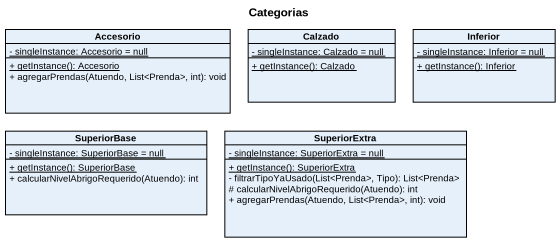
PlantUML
@startuml
title Categorias
hide circle
hide empty members
skinparam classAttributeIconSize 0
class Accesorio {
  {static} - singleInstance: Accesorio = null
  {static} + getInstance(): Accesorio
  + agregarPrendas(Atuendo, List<Prenda>, int): void
}
class Calzado {
  {static} - singleInstance: Calzado = null
  {static} + getInstance(): Calzado
}
class Inferior {
  {static} - singleInstance: Inferior = null
  {static} + getInstance(): Inferior
}
class SuperiorBase {
  {static} - singleInstance: SuperiorBase = null
  {static} + getInstance(): SuperiorBase
  + calcularNivelAbrigoRequerido(Atuendo): int
}
class SuperiorExtra {
  {static} - singleInstance: SuperiorExtra = null
  {static} + getInstance(): SuperiorExtra
  - filtrarTipoYaUsado(List<Prenda>, Tipo): List<Prenda>
  # calcularNivelAbrigoRequerido(Atuendo): int
  + agregarPrendas(Atuendo, List<Prenda>, int): void
}
@enduml
